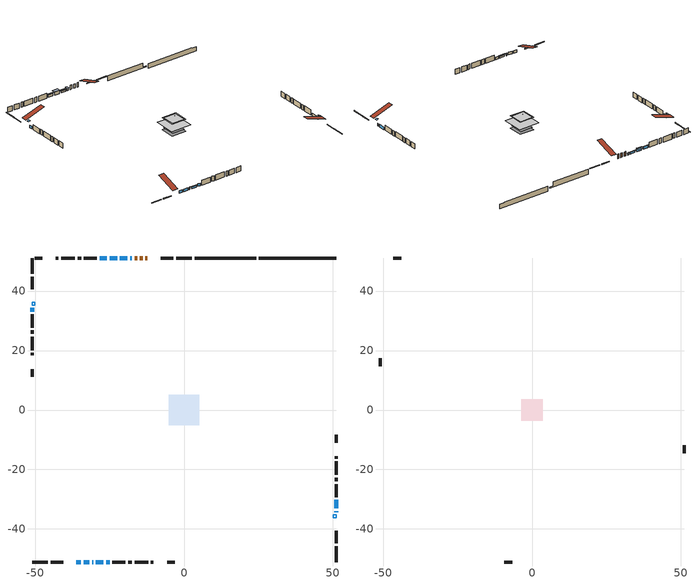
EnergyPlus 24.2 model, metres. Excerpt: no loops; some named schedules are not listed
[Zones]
conditioned space
 floor outside (Floor1 construction): -1.21,-1.21 -1.21,1.21 1.21,1.21 1.21,-1.21 z1.44
 floor adiabatic (AdiabaticFloorConstruction): -5.1,-5.1 -5.1,5.1 5.1,5.1 5.1,-5.1 z1.44
 floor foundation (Slab1 construction): -3.52,-3.52 -3.52,3.52 3.52,3.52 3.52,-3.52 z-2.04
 floor foundation (Slab1 construction 1): -3.15,-3.15 -3.15,3.15 3.15,3.15 3.15,-3.15 z-0.95
 wall outside (RimJoist1 construction): 2.63,51.12 -2.68,51.12 / -51.12,-51.12 -45.81,-51.12 / -51.12,51.12 -51.12,45.81 / 51.12,-51.12 51.12,-45.81 z1.44:1.74
 wall outside (RimJoist2 construction): -3.61,51.12 -7.86,51.12 / -44.88,-51.12 -40.63,-51.12 / -51.12,44.88 -51.12,40.63 / 51.12,-44.88 51.12,-40.63 z1.44:1.74
 wall outside (AdiabaticWallConstruction 1): -12.32,51.12 -12.97,51.12 / -13.9,51.12 -14.82,51.12 / -15.75,51.12 -16.64,51.12 z1.44:3.47
 wall outside (AdiabaticWallConstruction): -17.56,51.12 -18.1,51.12 z1.44:2.33; -36.18,-51.12 -34.65,-51.12 / -33.72,-51.12 -31.82,-51.12 / 51.12,-34.33 51.12,-34.04 / -30.9,-51.12 -30.6,-51.12 / -51.12,34.33 -51.12,33.06 / 51.12,-33.11 51.12,-30.26 / -26.2,-51.12 -25.03,-51.12 z1.44:2.66; -19.03,51.12 -21.57,51.12 / -29.68,-51.12 -27.13,-51.12 z1.44:2.23; -22.5,51.12 -25.02,51.12 z1.44:2.91; -25.94,51.12 -28.33,51.12 z1.44:2.64
 wall outside (Wall1 construction): -29.26,51.12 -33.66,51.12 / -24.1,-51.12 -19.71,-51.12 / -51.12,32.13 -51.12,27.74 / 51.12,-29.33 51.12,-24.94 z1.44:3.88
 wall outside (Wall2 construction): -34.59,51.12 -35.82,51.12 / -18.78,-51.12 -17.55,-51.12 / -51.12,26.81 -51.12,25.58 / 51.12,-24.01 51.12,-22.78 z1.44:3.88
 wall outside (Wall3 construction): -36.74,51.12 -41.28,51.12 / -16.62,-51.12 -12.08,-51.12 / -51.12,24.65 -51.12,20.12 / 51.12,-21.85 51.12,-17.31 z1.44:3.88
 wall outside (Wall4 construction): -42.21,51.12 -43.07,51.12 / -11.16,-51.12 -10.3,-51.12 / -51.12,19.19 -51.12,18.33 / 51.12,-16.39 51.12,-15.53 z1.44:3.88
 wall outside (Wall8 construction): -47.66,51.12 -50.19,51.12 / -5.7,-51.12 -3.17,-51.12 / -51.12,13.73 -51.12,11.2 / 51.12,-10.93 51.12,-8.4 z1.44:3.88
 wall foundation (FoundationWall1 construction): 25.21,51.12,-2.04 25.21,51.12,0.3 48.53,51.12,0.3 48.53,51.12,0.03 51.12,51.12,0.03 51.12,51.12,-2.04
 wall foundation (FoundationWall2 construction): 3.56,51.12,-0.95 3.56,51.12,1.44 22.21,51.12,1.44 22.21,51.12,-0.49 24.29,51.12,-0.49 24.29,51.12,-0.95
 window (WindowConstruction 6): -17.57,51.12 -18.1,51.12 z1.44:2.33
 window (WindowConstruction 4): -36.17,-51.12 -34.65,-51.12 z1.44:2.66
 window (WindowConstruction 5): -33.72,-51.12 -31.82,-51.12 z1.44:2.66
 window (WindowConstruction 8): 51.12,-34.33 51.12,-34.04 z1.44:2.66
 window (WindowConstruction 9): -30.89,-51.12 -30.6,-51.12 z1.44:2.66
 window (WindowConstruction 7): -51.12,34.33 -51.12,33.06 z1.44:2.66
 window (WindowConstruction 10): -19.03,51.12 -21.57,51.12 z1.44:2.23
 window (WindowConstruction 11): -29.67,-51.12 -27.13,-51.12 z1.44:2.23
 window (WindowConstruction): -22.5,51.12 -25.01,51.12 z1.44:2.91
 window (WindowConstruction 1): -25.94,51.12 -28.33,51.12 z1.44:2.63
 window (WindowConstruction 2): 51.12,-33.11 51.12,-30.26 z1.44:2.66
 window (WindowConstruction 3): -26.2,-51.12 -25.03,-51.12 z1.44:2.66
 door (Door): -12.32,51.12 -12.97,51.12 z1.44:3.47
 door (Door 1): -13.9,51.12 -14.82,51.12 z1.44:3.47
 door (Door 2): -15.75,51.12 -16.64,51.12 z1.44:3.47
 ceiling adiabatic (AdiabaticFloorConstruction): 5.1,-5.1 5.1,5.1 -5.1,5.1 -5.1,-5.1 z1.44
 roof outside (AdiabaticRoofConstruction): -51.12,35.26,3.88 -50.25,35.26,4.17 -50.25,36.18,4.17 -51.12,36.18,3.88; 51.12,-35.26,3.88 50.25,-35.26,4.17 50.25,-36.18,4.17 51.12,-36.18,3.88
 skylight (SkylightConstruction): -51.12,35.26,3.88 -50.25,35.26,4.17 -50.25,36.17,4.17 -51.12,36.17,3.88
 skylight (SkylightConstruction 1): 51.12,-35.26,3.88 50.25,-35.26,4.17 50.25,-36.17,4.17 51.12,-36.17,3.88
attic - vented
 floor to conditioned space (Floor2 construction Reversed): -3.12,-3.12 -3.12,3.12 3.12,3.12 3.12,-3.12 z3.88
 floor to conditioned space (Floor3 construction Reversed): -3.63,-3.63 -3.63,3.63 3.63,3.63 3.63,-3.63 z3.88
 floor to conditioned space (Floor4 construction Reversed): -1.65,-1.65 -1.65,1.65 1.65,1.65 1.65,-1.65 z3.88
 wall outside (Wall5 construction): -43.99,51.12 -46.74,51.12 / -9.37,-51.12 -6.63,-51.12 / -51.12,17.4 -51.12,14.66 / 51.12,-14.6 51.12,-11.86 z1.44:3.88
 roof outside (Roof1 construction): -11.39,51.12,3.88 -11.39,41.26,7.17 -8.79,41.26,7.17 -8.79,51.12,3.88; -37.1,-51.12,3.88 -37.1,-41.26,7.17 -39.7,-41.26,7.17 -39.7,-51.12,3.88; -51.12,37.1,3.88 -41.26,37.1,7.17 -41.26,39.7,7.17 -51.12,39.7,3.88; 51.12,-37.1,3.88 41.26,-37.1,7.17 41.26,-39.7,7.17 51.12,-39.7,3.88
shading: -18.25,51.12 -17.42,51.12 -17.42,52.64 -18.25,52.64 z2.48; -21.87,51.12 -18.73,51.12 -18.73,51.58 -21.87,51.58 z2.53; -26.83,-51.12 -29.97,-51.12 -29.97,-51.58 -26.83,-51.58 z2.53; -25.16,51.12 -22.35,51.12 -22.35,52.64 -25.16,52.64 z3.06; -28.63,51.12 -25.64,51.12 -25.64,51.42 -28.63,51.42 z2.93
[Building]
Building 1: Terrain=Suburbs
[Site:Location]
Moncton Intl AP_NB: Latitude {deg}=46.11; Longitude {deg}=-64.68; Time Zone {hr}=-4; Elevation {m}=71; Keep Site Location Information=Yes
[Site:GroundTemperature:Shallow]
1.33672, -0.726403, -0.891626, 0.0874321, 4.0178, 7.92987, 11.3214, 13.4699, 13.6524, 11.905, 8.59993, 4.80787
[Site:WaterMainsTemperature]
Calculation Method=Schedule; Temperature Schedule=mains temperature schedule
[Material] Roughness=Rough; Thermal Absorptance=0.9
Name | Thickness {m} | Conductivity {W/m-K} | Density {kg/m3} | Specific Heat {J/kg-K} | Solar Absorptance | Visible Absorptance
asphalt or fiberglass shingles | 0.00635 | 0.162714 | 1121.4 | 1465.45 | 0.4 | 0.4
asphalt or fiberglass shingles 1 | 0.00635 | 0.162714 | 1121.4 | 1465.45 | 0.7 | 0.7
ceiling loosefill ins | 0.254 | 0.0480833 | 16.02 | 1046.75 | 0.7 | 0.7
ceiling loosefill ins 1 | 0.169333 | 0.0480833 | 16.02 | 1046.75 | 0.7 | 0.7
ceiling stud and cavity | 0.1397 | 0.211565 | 65.682 | 1177.47 | 0.7 | 0.7
ceiling stud and cavity 1 | 0.1397 | 0.248704 | 65.682 | 1177.47 | 0.7 | 0.7
ceiling stud and cavity 2 | 0.1397 | 0.0831627 | 65.682 | 1177.47 | 0.7 | 0.7
concrete 4.0 in. | 0.1016 | 1.803125 | 2242.8 | 837.4 | 0.7 | 0.7
concrete 8.0 in. | 0.2032 | 1.803125 | 2242.8 | 837.4 | 0.7 | 0.7
door material | 0.04445 | 0.053851 | 512.64 | 1214.23 | 0.7 | 0.7
door material 1 | 0.04445 | 0.0451087 | 512.64 | 1214.23 | 0.7 | 0.7
exterior vertical ins | 0.0545549 | 0.029427 | 32.04 | 1214.23 | 0.7 | 0.7
floor covering | 0.0127 | 0.0433444 | 54.468 | 1339.84 | 0.6 | 0.6
floor rigid ins; rim joist rigid ins; wall rigid ins | 0.051816 | 0.029427 | 32.04 | 1214.23 | 0.7 | 0.7
floor rigid ins 1; roof rigid ins; wall rigid ins 1 | 0.512978 | 0.029427 | 32.04 | 1214.23 | 0.7 | 0.7
floor stud and cavity | 0.1397 | 0.10261 | 92.3553 | 1139.71 | 0.7 | 0.7
floor stud and cavity 1 | 0.1397 | 1.75129 | 37.0049 | 1207.88 | 0.7 | 0.7
furniture material conditioned space 1 | 0.1524 | 0.115458 | 640.8 | 1214.23 | 0.6 | 0.6
gypsum board | 0.0127 | 0.160291 | 801 | 837.4 | 0.6 | 0.6
gypsum board 1 | 0.0127 | 0.160291 | 801 | 837.4 | 0.7 | 0.7
osb sheathing 0.5 in. | 0.0127 | 0.115458 | 512.64 | 1214.23 | 0.7 | 0.7
osb sheathing 0.75 in. | 0.01905 | 0.115458 | 512.64 | 1214.23 | 0.7 | 0.7
osb sheathing 2.0 in. | 0.0508 | 0.115458 | 512.64 | 1214.23 | 0.7 | 0.7
rim joist stud and cavity | 0.0508 | 0.0592914 | 125.044 | 1163.47 | 0.6 | 0.6
rim joist stud and cavity 1 | 0.0508 | 0.0594135 | 125.044 | 1163.47 | 0.6 | 0.6
roof stud and cavity | 0.18415 | 1.78685 | 37.0049 | 1207.88 | 0.6 | 0.6
wall stud and cavity | 0.1397 | 0.204483 | 139.0536 | 1170.24 | 0.7 | 0.7
wall stud and cavity 1 | 0.1397 | 0.381449 | 139.0536 | 1170.24 | 0.7 | 0.7
wall stud and cavity 2 | 0.1397 | 0.202915 | 139.0536 | 1170.24 | 0.7 | 0.7
wall stud and cavity 3 | 0.1397 | 0.0728542 | 139.0536 | 1170.24 | 0.7 | 0.7
wall stud and cavity 4 | 0.0889 | 6.1454 | 50.32683 | 1063.81 | 0.6 | 0.6
wall stud and cavity 5 | 0.1397 | 0.246413 | 139.0536 | 1170.24 | 0.7 | 0.7
wall stud and cavity 6 | 0.0889 | 0.380278 | 52.3479 | 1209.89 | 0.7 | 0.7
wall stud and cavity 7 | 0.0889 | 0.391764 | 83.0341 | 1211.67 | 0.7 | 0.7
wood siding | 0.0254 | 0.102417 | 544.68 | 1172.36 | 0.4 | 0.4
wood siding 1 | 0.00254 | 0.102417 | 544.68 | 1172.36 | 0.4 | 0.4
wood siding 2; wood siding 3; wood siding 4 | 0.0254 | 0.102417 | 544.68 | 1172.36 | 0.7 | 0.7
[WindowMaterial:SimpleGlazingSystem]
Name | U-Factor {W/m2-K} | Solar Heat Gain Coefficient
SkylightMaterial | 2.94349 | 0.6281
WindowMaterial | 1.94585 | 0.65
WindowMaterial 1 | 2.07474 | 0.56
WindowMaterial 2 | 2.00263 | 0.61
WindowMaterial 3 | 2.11846 | 0.53
WindowMaterial 4 | 3.10643 | 0.59
WindowMaterial 5 | 1.98389 | 0.62
WindowMaterial 6 | 3.128578 | 0.4
WindowMaterial 7 | 2.117894 | 0.53
[Construction]
AdiabaticFloorConstruction: floor stud and cavity 1, floor rigid ins 1, osb sheathing 0.75 in., floor covering
AdiabaticRoofConstruction: asphalt or fiberglass shingles 1, roof rigid ins, osb sheathing 0.75 in., roof stud and cavity
AdiabaticWallConstruction: wood siding 3, wall rigid ins 1, wall stud and cavity 6, gypsum board
AdiabaticWallConstruction 1: wood siding 4, wall rigid ins 1, wall stud and cavity 6, gypsum board
Door; Door 2: door material
Door 1: door material 1
Floor1 construction: floor stud and cavity, floor rigid ins, osb sheathing 0.75 in., floor covering
Floor2 construction Reversed: gypsum board, ceiling stud and cavity, ceiling loosefill ins
Floor3 construction Reversed: gypsum board, ceiling stud and cavity 1, ceiling loosefill ins
Floor4 construction Reversed: gypsum board, ceiling stud and cavity 2, ceiling loosefill ins 1
FoundationWall1 construction: concrete 8.0 in., gypsum board 1
FoundationWall2 construction: concrete 8.0 in.
furniture construction conditioned space 1: furniture material conditioned space 1
PartitionWallConstruction: gypsum board, wall stud and cavity 7, gypsum board
RimJoist1 construction: wood siding 2, rim joist rigid ins, osb sheathing 2.0 in., rim joist stud and cavity
RimJoist2 construction: wood siding 2, rim joist rigid ins, osb sheathing 2.0 in., rim joist stud and cavity 1
Roof1 construction: asphalt or fiberglass shingles
SkylightConstruction; SkylightConstruction 1: SkylightMaterial
Slab1 construction; Slab1 construction 1: concrete 4.0 in.
Wall1 construction: wood siding, wall rigid ins, osb sheathing 0.5 in., wall stud and cavity, gypsum board
Wall2 construction: wood siding, wall rigid ins, osb sheathing 0.5 in., wall stud and cavity 1, gypsum board
Wall3 construction: wood siding, wall rigid ins, osb sheathing 0.5 in., wall stud and cavity 2, gypsum board
Wall4 construction: wood siding, osb sheathing 0.5 in., wall stud and cavity 3, gypsum board
Wall5 construction: wood siding 1, wall stud and cavity 4
Wall8 construction: wood siding, wall rigid ins, osb sheathing 0.5 in., wall stud and cavity 5, gypsum board
WindowConstruction: WindowMaterial
WindowConstruction 1; WindowConstruction 3: WindowMaterial 1
WindowConstruction 10; WindowConstruction 11: WindowMaterial 7
WindowConstruction 2; WindowConstruction 5: WindowMaterial 2
WindowConstruction 4: WindowMaterial 3
WindowConstruction 6: WindowMaterial 4
WindowConstruction 7: WindowMaterial 5
WindowConstruction 8; WindowConstruction 9: WindowMaterial 6
[Zone] Multiplier=1; Part of Total Floor Area=Yes
Name | Volume {m3}
attic - vented | 56.1565
conditioned space | 497
[Space]
Name | Zone | Volume {m3}
attic - vented 1 | attic - vented | 56.1565
conditioned space 1 | conditioned space | 497
[ZoneInfiltration:EffectiveLeakageArea]
infil attic - vented 1: Zone or Space=attic - vented 1; Schedule=Always On Discrete; Effective Air Leakage Area {cm2}=3622.86; Stack Coefficient=0.000398204; Wind Coefficient=1.34826e-05
[ZoneMixing]
whole house fan mix: Zone or Space=attic - vented; Schedule=Always On Continuous; Design Flow Rate Calculation Method=Flow/Zone; Design Flow Rate {m3/s}=0; Source Zone or Space=conditioned space
[SurfaceProperty:ExposedFoundationPerimeter] Exposed Perimeter Calculation Method=TotalExposedPerimeter
Name | Total Exposed Perimeter {m}
Slab1 | 25.908
Slab1 1 | 20.726
[InternalMass] Zone or ZoneList=conditioned space; Space or SpaceList=conditioned space 1
Name | Construction | Surface Area {m2}
furniture mass conditioned space 1 | furniture construction conditioned space 1 | 79.6002
partition wall mass | PartitionWallConstruction | 199
[Lights]
interior lighting: Zone or ZoneList or Space or SpaceList=conditioned space 1; Schedule=interior lighting schedule; Design Level Calculation Method=LightingLevel; Lighting Level {W}=343.2; Return Air Fraction=0; Fraction Radiant=0.6; Fraction Visible=0.2; Fraction Replaceable=1
[People]
occupants: Zone or ZoneList or Space or SpaceList=conditioned space 1; Number of People Schedule=occupants schedule; Number of People Calculation Method=People; Number of People=3; Fraction Radiant=0.314171; Sensible Heat Fraction=0.56303; Activity Level Schedule=occupants activity schedule; Carbon Dioxide Generation Rate {m3/s-W}=0; Enable ASHRAE 55 Comfort Warnings=No; Mean Radiant Temperature Calculation Type=EnclosureAveraged
[ElectricEquipment] Zone or ZoneList or Space or SpaceList=conditioned space 1; Design Level Calculation Method=EquipmentLevel
Name | Schedule | Design Level {W} | Fraction Latent | Fraction Radiant | Fraction Lost
clothes dryer | clothes dryer schedule | 140.772 | 0.015 | 0.081 | 0.85
clothes washer | clothes washer schedule | 32.1985 | 0.03 | 0.162 | 0.7
cooking range | cooking range schedule | 215.147 | 0.08 | 0.432 | 0.2
dishwasher | dishwasher schedule | 66.8632 | 0.3 | 0.18 | 0.4
fridge | fridge schedule | 72.9452 | 0 | 0.6 | 0
mech vent bath fan 0 | mech vent bath fan 0 schedule | 50.2 | 0 | 0 | 1
mech vent bath fan 1 | mech vent bath fan 1 schedule | 50.2 | 0 | 0 | 1
mech vent house fan | mech vent house fan schedule | 19.9167 | 0 | 0 | 0.5
mech vent house fan cfis | mech vent house fan cfis schedule | 0 | 0 | 0 | 0
mech vent range fan 0 | mech vent range fan 0 schedule | 57 | 0 | 0 | 1
misc plug loads | misc plug loads schedule | 494.7 | 0.045 | 0.513 | 0.1
whole house fan | Always On Discrete | 0 | 0 | 0 | 1
[OtherEquipment] Zone or ZoneList or Space or SpaceList=conditioned space 1; Design Level Calculation Method=EquipmentLevel
Name | Fuel Type | Schedule | Design Level {W} | Fraction Latent | Fraction Radiant | Fraction Lost
clothes dryer 1 | Electricity | clothes dryer schedule | 0 | 0.015 | 0.081 | 0.85
cooking range 1 | Electricity | cooking range schedule | 0 | 0.08 | 0.432 | 0.2
general water use latent | None | general water use schedule | 62.594 | 1 | 0 | 0
general water use sensible | None | general water use schedule | -61.6891 | 0 | 0.6 | 0
mech vent house fan latent load | None | Always On Discrete | 0 | 1 | 0 | 0
mech vent house fan sensible load | None | Always On Discrete | 0 | 0 | 0 | 0
water heater energy adjustment1 | Electricity | Always On Discrete | 0.01 | 0 | 0 | 1
[ZoneInfiltration:DesignFlowRate] Zone or ZoneList or Space or SpaceList=conditioned space 1; Schedule=Always On Discrete; Design Flow Rate Calculation Method=Flow/Zone; Design Flow Rate {m3/s}=0
infil flow; natural vent flow; whole house fan flow
[ZoneControl:Thermostat]
conditioned space Thermostat: Zone or ZoneList=conditioned space; Control Type Schedule=conditioned space Thermostat Schedule; Control 1=conditioned space temperature setpoint; Temperature Difference Between Cutout And Setpoint {deltaC}=0
[ThermostatSetpoint:DualSetpoint]
conditioned space temperature setpoint: Heating Setpoint Temperature Schedule=heating setpoint; Cooling Setpoint Temperature Schedule=cooling setpoint
[Zone equipment]
conditioned space: electric baseboard
[Foundation:Kiva] Initial Indoor Air Temperature {C}=18; Wall Depth Below Slab {m}=0.2032
Name | Wall Height Above Grade {m} | Custom Block Material Name 1 | Custom Block Depth 1 {m} | Custom Block X Position 1 {m} | Custom Block Z Position 1 {m}
Foundation Kiva 1 | 0.300015 | exterior vertical ins | 2.34001 | 0.2159 | 0
Foundation Kiva 2 | 1.44
[Foundation:Kiva:Settings]
Soil Conductivity {W/m-K}=0.849921; Soil Density {kg/m3}=1842.3; Soil Specific Heat {J/kg-K}=418.7; Ground Solar Absorptivity=0.9; Ground Thermal Absorptivity=0.9; Ground Surface Roughness {m}=0.03; Far-Field Width {m}=40; Deep-Ground Boundary Condition=ZeroFlux; Deep-Ground Depth {m}=40; Minimum Cell Dimension {m}=0.2; Maximum Cell Growth Coefficient=3; Simulation Timestep=Timestep
[Exterior:Lights]
exterior lighting: Schedule=exterior lighting schedule; Design Level {W}=75.6
[EnergyManagementSystem:Sensor] Output:Variable or Output:Meter Index Key=conditioned space
Name | Output:Variable or Output:Meter
conditioned_space_clg_unmet_s | Zone Cooling Setpoint Not Met Time
conditioned_space_htg_unmet_s | Zone Heating Setpoint Not Met Time
fridge_tin_s; tin_s; tin_s_1 | Zone Mean Air Temperature
tout_s | Zone Outdoor Air Drybulb Temperature
win_s | Zone Air Humidity Ratio
[Schedule:Constant]
Name | Hourly Value
Always On Continuous; mech vent house fan schedule; mech vent house fan cfis schedule; Always On Discrete | 1
occupants activity schedule | 117.228
fridge schedule | 0
[Schedule:Week:Daily]
interior lighting schedule Week Rule - Jan1-Jan27: interior lighting schedule day, interior lighting schedule day, interior lighting schedule day, interior lighting schedule day, interior lighting schedule day, interior lighting schedule day, interior lighting schedule day, interior lighting schedule default day, interior lighting schedule default day, interior lighting schedule default day, interior lighting schedule default day, interior lighting schedule default day
interior lighting schedule Week Rule - Jan28-Feb3: interior lighting schedule day, interior lighting schedule day, interior lighting schedule day, interior lighting schedule day, interior lighting schedule day 1, interior lighting schedule day 1, interior lighting schedule day 1, interior lighting schedule default day, interior lighting schedule default day, interior lighting schedule default day, interior lighting schedule default day, interior lighting schedule default day
interior lighting schedule Week Rule - Feb4-Feb24: interior lighting schedule day 1, interior lighting schedule day 1, interior lighting schedule day 1, interior lighting schedule day 1, interior lighting schedule day 1, interior lighting schedule day 1, interior lighting schedule day 1, interior lighting schedule default day, interior lighting schedule default day, interior lighting schedule default day, interior lighting schedule default day, interior lighting schedule default day
interior lighting schedule Week Rule - Feb25-Mar3: interior lighting schedule day 1, interior lighting schedule day 1, interior lighting schedule day 1, interior lighting schedule day 1, interior lighting schedule day 2, interior lighting schedule day 2, interior lighting schedule day 2, interior lighting schedule default day, interior lighting schedule default day, interior lighting schedule default day, interior lighting schedule default day, interior lighting schedule default day
interior lighting schedule Week Rule - Mar4-Mar31: interior lighting schedule day 2, interior lighting schedule day 2, interior lighting schedule day 2, interior lighting schedule day 2, interior lighting schedule day 2, interior lighting schedule day 2, interior lighting schedule day 2, interior lighting schedule default day, interior lighting schedule default day, interior lighting schedule default day, interior lighting schedule default day, interior lighting schedule default day
interior lighting schedule Week Rule - Apr1-Apr28: interior lighting schedule day 3, interior lighting schedule day 3, interior lighting schedule day 3, interior lighting schedule day 3, interior lighting schedule day 3, interior lighting schedule day 3, interior lighting schedule day 3, interior lighting schedule default day, interior lighting schedule default day, interior lighting schedule default day, interior lighting schedule default day, interior lighting schedule default day
interior lighting schedule Week Rule - Apr29-May5: interior lighting schedule day 3, interior lighting schedule day 3, interior lighting schedule day 4, interior lighting schedule day 4, interior lighting schedule day 4, interior lighting schedule day 4, interior lighting schedule day 4, interior lighting schedule default day, interior lighting schedule default day, interior lighting schedule default day, interior lighting schedule default day, interior lighting schedule default day
interior lighting schedule Week Rule - May6-May26: interior lighting schedule day 4, interior lighting schedule day 4, interior lighting schedule day 4, interior lighting schedule day 4, interior lighting schedule day 4, interior lighting schedule day 4, interior lighting schedule day 4, interior lighting schedule default day, interior lighting schedule default day, interior lighting schedule default day, interior lighting schedule default day, interior lighting schedule default day
interior lighting schedule Week Rule - May27-Jun2: interior lighting schedule day 4, interior lighting schedule day 4, interior lighting schedule day 4, interior lighting schedule day 4, interior lighting schedule day 4, interior lighting schedule day 5, interior lighting schedule day 5, interior lighting schedule default day, interior lighting schedule default day, interior lighting schedule default day, interior lighting schedule default day, interior lighting schedule default day
interior lighting schedule Week Rule - Jun3-Jun30: interior lighting schedule day 5, interior lighting schedule day 5, interior lighting schedule day 5, interior lighting schedule day 5, interior lighting schedule day 5, interior lighting schedule day 5, interior lighting schedule day 5, interior lighting schedule default day, interior lighting schedule default day, interior lighting schedule default day, interior lighting schedule default day, interior lighting schedule default day
interior lighting schedule Week Rule - Jul1-Jul28: interior lighting schedule day 6, interior lighting schedule day 6, interior lighting schedule day 6, interior lighting schedule day 6, interior lighting schedule day 6, interior lighting schedule day 6, interior lighting schedule day 6, interior lighting schedule default day, interior lighting schedule default day, interior lighting schedule default day, interior lighting schedule default day, interior lighting schedule default day
interior lighting schedule Week Rule - Jul29-Aug4: interior lighting schedule day 6, interior lighting schedule day 6, interior lighting schedule day 6, interior lighting schedule day 7, interior lighting schedule day 7, interior lighting schedule day 7, interior lighting schedule day 7, interior lighting schedule default day, interior lighting schedule default day, interior lighting schedule default day, interior lighting schedule default day, interior lighting schedule default day
interior lighting schedule Week Rule - Aug5-Aug25: interior lighting schedule day 7, interior lighting schedule day 7, interior lighting schedule day 7, interior lighting schedule day 7, interior lighting schedule day 7, interior lighting schedule day 7, interior lighting schedule day 7, interior lighting schedule default day, interior lighting schedule default day, interior lighting schedule default day, interior lighting schedule default day, interior lighting schedule default day
interior lighting schedule Week Rule - Aug26-Sep1: interior lighting schedule day 7, interior lighting schedule day 7, interior lighting schedule day 7, interior lighting schedule day 7, interior lighting schedule day 7, interior lighting schedule day 7, interior lighting schedule day 8, interior lighting schedule default day, interior lighting schedule default day, interior lighting schedule default day, interior lighting schedule default day, interior lighting schedule default day
interior lighting schedule Week Rule - Sep2-Sep29: interior lighting schedule day 8, interior lighting schedule day 8, interior lighting schedule day 8, interior lighting schedule day 8, interior lighting schedule day 8, interior lighting schedule day 8, interior lighting schedule day 8, interior lighting schedule default day, interior lighting schedule default day, interior lighting schedule default day, interior lighting schedule default day, interior lighting schedule default day
interior lighting schedule Week Rule - Sep30-Oct6: interior lighting schedule day 8, interior lighting schedule day 9, interior lighting schedule day 9, interior lighting schedule day 9, interior lighting schedule day 9, interior lighting schedule day 9, interior lighting schedule day 9, interior lighting schedule default day, interior lighting schedule default day, interior lighting schedule default day, interior lighting schedule default day, interior lighting schedule default day
interior lighting schedule Week Rule - Oct7-Oct27: interior lighting schedule day 9, interior lighting schedule day 9, interior lighting schedule day 9, interior lighting schedule day 9, interior lighting schedule day 9, interior lighting schedule day 9, interior lighting schedule day 9, interior lighting schedule default day, interior lighting schedule default day, interior lighting schedule default day, interior lighting schedule default day, interior lighting schedule default day
interior lighting schedule Week Rule - Oct28-Nov3: interior lighting schedule day 9, interior lighting schedule day 9, interior lighting schedule day 9, interior lighting schedule day 9, interior lighting schedule day 10, interior lighting schedule day 10, interior lighting schedule day 10, interior lighting schedule default day, interior lighting schedule default day, interior lighting schedule default day, interior lighting schedule default day, interior lighting schedule default day
interior lighting schedule Week Rule - Nov4-Nov24: interior lighting schedule day 10, interior lighting schedule day 10, interior lighting schedule day 10, interior lighting schedule day 10, interior lighting schedule day 10, interior lighting schedule day 10, interior lighting schedule day 10, interior lighting schedule default day, interior lighting schedule default day, interior lighting schedule default day, interior lighting schedule default day, interior lighting schedule default day
interior lighting schedule Week Rule - Nov25-Dec1: interior lighting schedule day 10, interior lighting schedule day 10, interior lighting schedule day 10, interior lighting schedule day 10, interior lighting schedule day 10, interior lighting schedule day 10, interior lighting schedule day 11, interior lighting schedule default day, interior lighting schedule default day, interior lighting schedule default day, interior lighting schedule default day, interior lighting schedule default day
interior lighting schedule Week Rule - Dec2-Dec31: interior lighting schedule day 11, interior lighting schedule day 11, interior lighting schedule day 11, interior lighting schedule day 11, interior lighting schedule day 11, interior lighting schedule day 11, interior lighting schedule day 11, interior lighting schedule default day, interior lighting schedule default day, interior lighting schedule default day, interior lighting schedule default day, interior lighting schedule default day
occupants schedule Week Rule - Jan1-Dec31: occupants schedule day, occupants schedule day, occupants schedule day, occupants schedule day, occupants schedule day, occupants schedule day, occupants schedule day, occupants schedule default day, occupants schedule default day, occupants schedule default day, occupants schedule default day, occupants schedule default day
clothes dryer schedule Week Rule - Jan1-Dec31: clothes dryer schedule day, clothes dryer schedule day, clothes dryer schedule day, clothes dryer schedule day, clothes dryer schedule day, clothes dryer schedule day, clothes dryer schedule day, clothes dryer schedule default day, clothes dryer schedule default day, clothes dryer schedule default day, clothes dryer schedule default day, clothes dryer schedule default day
clothes washer schedule Week Rule - Jan1-Dec31: clothes washer schedule day, clothes washer schedule day, clothes washer schedule day, clothes washer schedule day, clothes washer schedule day, clothes washer schedule day, clothes washer schedule day, clothes washer schedule default day, clothes washer schedule default day, clothes washer schedule default day, clothes washer schedule default day, clothes washer schedule default day
cooking range schedule Week Rule - Jan1-Dec31: cooking range schedule day, cooking range schedule day, cooking range schedule day, cooking range schedule day, cooking range schedule day, cooking range schedule day, cooking range schedule day, cooking range schedule default day, cooking range schedule default day, cooking range schedule default day, cooking range schedule default day, cooking range schedule default day
dishwasher schedule Week Rule - Jan1-Dec31: dishwasher schedule day, dishwasher schedule day, dishwasher schedule day, dishwasher schedule day, dishwasher schedule day, dishwasher schedule day, dishwasher schedule day, dishwasher schedule default day, dishwasher schedule default day, dishwasher schedule default day, dishwasher schedule default day, dishwasher schedule default day
mech vent bath fan 0 schedule Week Rule - Jan1-Dec31: mech vent bath fan 0 schedule day, mech vent bath fan 0 schedule day, mech vent bath fan 0 schedule day, mech vent bath fan 0 schedule day, mech vent bath fan 0 schedule day, mech vent bath fan 0 schedule day, mech vent bath fan 0 schedule day, mech vent bath fan 0 schedule default day, mech vent bath fan 0 schedule default day, mech vent bath fan 0 schedule default day, mech vent bath fan 0 schedule default day, mech vent bath fan 0 schedule default day
mech vent bath fan 1 schedule Week Rule - Jan1-Dec31: mech vent bath fan 1 schedule day, mech vent bath fan 1 schedule day, mech vent bath fan 1 schedule day, mech vent bath fan 1 schedule day, mech vent bath fan 1 schedule day, mech vent bath fan 1 schedule day, mech vent bath fan 1 schedule day, mech vent bath fan 1 schedule default day, mech vent bath fan 1 schedule default day, mech vent bath fan 1 schedule default day, mech vent bath fan 1 schedule default day, mech vent bath fan 1 schedule default day
mech vent range fan 0 schedule Week Rule - Jan1-Dec31: mech vent range fan 0 schedule day, mech vent range fan 0 schedule day, mech vent range fan 0 schedule day, mech vent range fan 0 schedule day, mech vent range fan 0 schedule day, mech vent range fan 0 schedule day, mech vent range fan 0 schedule day, mech vent range fan 0 schedule default day, mech vent range fan 0 schedule default day, mech vent range fan 0 schedule default day, mech vent range fan 0 schedule default day, mech vent range fan 0 schedule default day
misc plug loads schedule Week Rule - Jan1-Dec31: misc plug loads schedule day, misc plug loads schedule day, misc plug loads schedule day, misc plug loads schedule day, misc plug loads schedule day, misc plug loads schedule day, misc plug loads schedule day, misc plug loads schedule default day, misc plug loads schedule default day, misc plug loads schedule default day, misc plug loads schedule default day, misc plug loads schedule default day
general water use schedule Week Rule - Jan1-Dec31: general water use schedule day, general water use schedule day, general water use schedule day, general water use schedule day, general water use schedule day, general water use schedule day, general water use schedule day, general water use schedule default day, general water use schedule default day, general water use schedule default day, general water use schedule default day, general water use schedule default day
exterior lighting schedule Week Rule - Jan1-Jan27: exterior lighting schedule day, exterior lighting schedule day, exterior lighting schedule day, exterior lighting schedule day, exterior lighting schedule day, exterior lighting schedule day, exterior lighting schedule day, exterior lighting schedule default day, exterior lighting schedule default day, exterior lighting schedule default day, exterior lighting schedule default day, exterior lighting schedule default day
exterior lighting schedule Week Rule - Jan28-Feb3: exterior lighting schedule day, exterior lighting schedule day, exterior lighting schedule day, exterior lighting schedule day, exterior lighting schedule day 1, exterior lighting schedule day 1, exterior lighting schedule day 1, exterior lighting schedule default day, exterior lighting schedule default day, exterior lighting schedule default day, exterior lighting schedule default day, exterior lighting schedule default day
exterior lighting schedule Week Rule - Feb4-Feb24: exterior lighting schedule day 1, exterior lighting schedule day 1, exterior lighting schedule day 1, exterior lighting schedule day 1, exterior lighting schedule day 1, exterior lighting schedule day 1, exterior lighting schedule day 1, exterior lighting schedule default day, exterior lighting schedule default day, exterior lighting schedule default day, exterior lighting schedule default day, exterior lighting schedule default day
exterior lighting schedule Week Rule - Feb25-Mar3: exterior lighting schedule day 1, exterior lighting schedule day 1, exterior lighting schedule day 1, exterior lighting schedule day 1, exterior lighting schedule day 2, exterior lighting schedule day 2, exterior lighting schedule day 2, exterior lighting schedule default day, exterior lighting schedule default day, exterior lighting schedule default day, exterior lighting schedule default day, exterior lighting schedule default day
[Schedule:Year]
interior lighting schedule: interior lighting schedule Week Rule - Jan1-Jan27, 1, 1, 1, 27, interior lighting schedule Week Rule - Jan28-Feb3, 1, 28, 2, 3, interior lighting schedule Week Rule - Feb4-Feb24, 2, 4, 2, 24, interior lighting schedule Week Rule - Feb25-Mar3, 2, 25, 3, 3, interior lighting schedule Week Rule - Mar4-Mar31, 3, 4, 3, 31, interior lighting schedule Week Rule - Apr1-Apr28, 4, 1, 4, 28, interior lighting schedule Week Rule - Apr29-May5, 4, 29, 5, 5, interior lighting schedule Week Rule - May6-May26, 5, 6, 5, 26, interior lighting schedule Week Rule - May27-Jun2, 5, 27, 6, 2, interior lighting schedule Week Rule - Jun3-Jun30, 6, 3, 6, 30, interior lighting schedule Week Rule - Jul1-Jul28, 7, 1, 7, 28, interior lighting schedule Week Rule - Jul29-Aug4, 7, 29, 8, 4, interior lighting schedule Week Rule - Aug5-Aug25, 8, 5, 8, 25, interior lighting schedule Week Rule - Aug26-Sep1, 8, 26, 9, 1, interior lighting schedule Week Rule - Sep2-Sep29, 9, 2, 9, 29, interior lighting schedule Week Rule - Sep30-Oct6, 9, 30, 10, 6, interior lighting schedule Week Rule - Oct7-Oct27, 10, 7, 10, 27, interior lighting schedule Week Rule - Oct28-Nov3, 10, 28, 11, 3, interior lighting schedule Week Rule - Nov4-Nov24, 11, 4, 11, 24, interior lighting schedule Week Rule - Nov25-Dec1, 11, 25, 12, 1, interior lighting schedule Week Rule - Dec2-Dec31, 12, 2, 12, 31
occupants schedule: occupants schedule Week Rule - Jan1-Dec31, 1, 1, 12, 31
clothes dryer schedule: clothes dryer schedule Week Rule - Jan1-Dec31, 1, 1, 12, 31
clothes washer schedule: clothes washer schedule Week Rule - Jan1-Dec31, 1, 1, 12, 31
cooking range schedule: cooking range schedule Week Rule - Jan1-Dec31, 1, 1, 12, 31
dishwasher schedule: dishwasher schedule Week Rule - Jan1-Dec31, 1, 1, 12, 31
mech vent bath fan 0 schedule: mech vent bath fan 0 schedule Week Rule - Jan1-Dec31, 1, 1, 12, 31
mech vent bath fan 1 schedule: mech vent bath fan 1 schedule Week Rule - Jan1-Dec31, 1, 1, 12, 31
mech vent range fan 0 schedule: mech vent range fan 0 schedule Week Rule - Jan1-Dec31, 1, 1, 12, 31
misc plug loads schedule: misc plug loads schedule Week Rule - Jan1-Dec31, 1, 1, 12, 31
general water use schedule: general water use schedule Week Rule - Jan1-Dec31, 1, 1, 12, 31
exterior lighting schedule: exterior lighting schedule Week Rule - Jan1-Jan27, 1, 1, 1, 27, exterior lighting schedule Week Rule - Jan28-Feb3, 1, 28, 2, 3, exterior lighting schedule Week Rule - Feb4-Feb24, 2, 4, 2, 24, exterior lighting schedule Week Rule - Feb25-Mar3, 2, 25, 3, 3, exterior lighting schedule Week Rule - Mar4-Mar31, 3, 4, 3, 31, exterior lighting schedule Week Rule - Apr1-Apr28, 4, 1, 4, 28, exterior lighting schedule Week Rule - Apr29-May5, 4, 29, 5, 5, exterior lighting schedule Week Rule - May6-May26, 5, 6, 5, 26, exterior lighting schedule Week Rule - May27-Jun2, 5, 27, 6, 2, exterior lighting schedule Week Rule - Jun3-Jun30, 6, 3, 6, 30, exterior lighting schedule Week Rule - Jul1-Jul28, 7, 1, 7, 28, exterior lighting schedule Week Rule - Jul29-Aug4, 7, 29, 8, 4, exterior lighting schedule Week Rule - Aug5-Aug25, 8, 5, 8, 25, exterior lighting schedule Week Rule - Aug26-Sep1, 8, 26, 9, 1, exterior lighting schedule Week Rule - Sep2-Sep29, 9, 2, 9, 29, exterior lighting schedule Week Rule - Sep30-Oct6, 9, 30, 10, 6, exterior lighting schedule Week Rule - Oct7-Oct27, 10, 7, 10, 27, exterior lighting schedule Week Rule - Oct28-Nov3, 10, 28, 11, 3, exterior lighting schedule Week Rule - Nov4-Nov24, 11, 4, 11, 24, exterior lighting schedule Week Rule - Nov25-Dec1, 11, 25, 12, 1, exterior lighting schedule Week Rule - Dec2-Dec31, 12, 2, 12, 31
[Schedule:Compact]
conditioned space Thermostat Schedule: Through: 12/31, For: AllDays, Until: 24:00, 4
mains temperature schedule: Through: 01/01, For: AllDays, Until: 24:00, 6.09, Through: 01/02, For: AllDays, Until: 24:00, 6.02167, Through: 01/03, For: AllDays, Until: 24:00, 5.95444, Through: 01/04, For: AllDays, Until: 24:00, 5.88833, Through: 01/05, For: AllDays, Until: 24:00, 5.82333, Through: 01/06, For: AllDays, Until: 24:00, 5.75944, Through: 01/07, For: AllDays, Until: 24:00, 5.69667, Through: 01/08, For: AllDays, Until: 24:00, 5.635, Through: 01/09, For: AllDays, Until: 24:00, 5.57444, Through: 01/10, For: AllDays, Until: 24:00, 5.515, Through: 01/11, For: AllDays, Until: 24:00, 5.45722, Through: 01/12, For: AllDays, Until: 24:00, 5.4, Through: 01/13, For: AllDays, Until: 24:00, 5.34444, Through: 01/14, For: AllDays, Until: 24:00, 5.29, Through: 01/15, For: AllDays, Until: 24:00, 5.23667, Through: 01/16, For: AllDays, Until: 24:00, 5.18444, Through: 01/17, For: AllDays, Until: 24:00, 5.13389, Through: 01/18, For: AllDays, Until: 24:00, 5.085, Through: 01/19, For: AllDays, Until: 24:00, 5.03667, Through: 01/20, For: AllDays, Until: 24:00, 4.99, Through: 01/21, For: AllDays, Until: 24:00, 4.94444, Through: 01/22, For: AllDays, Until: 24:00, 4.90056, Through: 01/23, For: AllDays, Until: 24:00, 4.85833, Through: 01/24, For: AllDays, Until: 24:00, 4.81722, Through: 01/25, For: AllDays, Until: 24:00, 4.77722, Through: 01/26, For: AllDays, Until: 24:00, 4.73889, Through: 01/27, For: AllDays, Until: 24:00, 4.70167, Through: 01/28, For: AllDays, Until: 24:00, 4.66611, Through: 01/29, For: AllDays, Until: 24:00, 4.63222, Through: 01/30, For: AllDays, Until: 24:00, 4.59944, Through: 01/31, For: AllDays, Until: 24:00, 4.56833, Through: 02/01, For: AllDays, Until: 24:00, 4.53889, Through: 02/02, For: AllDays, Until: 24:00, 4.51056, Through: 02/03, For: AllDays, Until: 24:00, 4.48389, Through: 02/04, For: AllDays, Until: 24:00, 4.45889, Through: 02/05, For: AllDays, Until: 24:00, 4.435, Through: 02/06, For: AllDays, Until: 24:00, 4.41278, Through: 02/07, For: AllDays, Until: 24:00, 4.39222, Through: 02/08, For: AllDays, Until: 24:00, 4.37333, Through: 02/09, For: AllDays, Until: 24:00, 4.35556, Through: 02/10, For: AllDays, Until: 24:00, 4.33944, Through: 02/11, For: AllDays, Until: 24:00, 4.325, Through: 02/12, For: AllDays, Until: 24:00, 4.31222, Through: 02/13, For: AllDays, Until: 24:00, 4.30056, Through: 02/14, For: AllDays, Until: 24:00, 4.29056, Through: 02/15, For: AllDays, Until: 24:00, 4.28222, Through: 02/16, For: AllDays, Until: 24:00, 4.27556, Through: 02/17, For: AllDays, Until: 24:00, 4.27056, Through: 02/18, For: AllDays, Until: 24:00, 4.26667, Through: 02/19, For: AllDays, Until: 24:00, 4.265, Through: 02/20, For: AllDays, Until: 24:00, 4.26444, Through: 02/21, For: AllDays, Until: 24:00, 4.26556, Through: 02/22, For: AllDays, Until: 24:00, 4.26833, Through: 02/23, For: AllDays, Until: 24:00, 4.27222, Through: 02/24, For: AllDays, Until: 24:00, 4.27833, Through: 02/25, For: AllDays, Until: 24:00, 4.28556, Through: 02/26, For: AllDays, Until: 24:00, 4.29444, Through: 02/27, For: AllDays, Until: 24:00, 4.305, Through: 02/28, For: AllDays, Until: 24:00, 4.31667, Through: 03/01, For: AllDays, Until: 24:00, 4.33056, Through: 03/02, For: AllDays, Until: 24:00, 4.34556, Through: 03/03, For: AllDays, Until: 24:00, 4.36222, Through: 03/04, For: AllDays, Until: 24:00, 4.38, Through: 03/05, For: AllDays, Until: 24:00, 4.4, Through: 03/06, For: AllDays, Until: 24:00, 4.42111, Through: 03/07, For: AllDays, Until: 24:00, 4.44389, Through: 03/08, For: AllDays, Until: 24:00, 4.46833, Through: 03/09, For: AllDays, Until: 24:00, 4.49389, Through: 03/10, For: AllDays, Until: 24:00, 4.52111, Through: 03/11, For: AllDays, Until: 24:00, 4.55, Through: 03/12, For: AllDays, Until: 24:00, 4.58, Through: 03/13, For: AllDays, Until: 24:00, 4.61167, Through: 03/14, For: AllDays, Until: 24:00, 4.645, Through: 03/15, For: AllDays, Until: 24:00, 4.67944, Through: 03/16, For: AllDays, Until: 24:00, 4.71556, Through: 03/17, For: AllDays, Until: 24:00, 4.75333, Through: 03/18, For: AllDays, Until: 24:00, 4.79222, Through: 03/19, For: AllDays, Until: 24:00, 4.83222, Through: 03/20, For: AllDays, Until: 24:00, 4.87444, Through: 03/21, For: AllDays, Until: 24:00, 4.91722, Through: 03/22, For: AllDays, Until: 24:00, 4.96167, Through: 03/23, For: AllDays, Until: 24:00, 5.00778, Through: 03/24, For: AllDays, Until: 24:00, 5.055, Through: 03/25, For: AllDays, Until: 24:00, 5.10333, Through: 03/26, For: AllDays, Until: 24:00, 5.15333, Through: 03/27, For: AllDays, Until: 24:00, 5.20444, Through: 03/28, For: AllDays, Until: 24:00, 5.25667, Through: 03/29, For: AllDays, Until: 24:00, 5.31056, Through: 03/30, For: AllDays, Until: 24:00, 5.36556, Through: 03/31, For: AllDays, Until: 24:00, 5.42167, Through: 04/01, For: AllDays, Until: 24:00, 5.47889, Through: 04/02, For: AllDays, Until: 24:00, 5.53778, Through: 04/03, For: AllDays, Until: 24:00, 5.59722, Through: 04/04, For: AllDays, Until: 24:00, 5.65833, Through: 04/05, For: AllDays, Until: 24:00, 5.72056, Through: 04/06, For: AllDays, Until: 24:00, 5.78389, Through: 04/07, For: AllDays, Until: 24:00, 5.84833, Through: 04/08, For: AllDays, Until: 24:00, 5.91333, Through: 04/09, For: AllDays, Until: 24:00, 5.98, Through: 04/10, For: AllDays, Until: 24:00, 6.04778, Through: 04/11, For: AllDays, Until: 24:00, 6.11667, Through: 04/12, For: AllDays, Until: 24:00, 6.18611, Through: 04/13, For: AllDays, Until: 24:00, 6.25667, Through: 04/14, For: AllDays, Until: 24:00, 6.32833, Through: 04/15, For: AllDays, Until: 24:00, 6.40111, Through: 04/16, For: AllDays, Until: 24:00, 6.47444, Through: 04/17, For: AllDays, Until: 24:00, 6.54889, Through: 04/18, For: AllDays, Until: 24:00, 6.62444, Through: 04/19, For: AllDays, Until: 24:00, 6.70056, Through: 04/20, For: AllDays, Until: 24:00, 6.77722, Through: 04/21, For: AllDays, Until: 24:00, 6.85556, Through: 04/22, For: AllDays, Until: 24:00, 6.93389, Through: 04/23, For: AllDays, Until: 24:00, 7.01333, Through: 04/24, For: AllDays, Until: 24:00, 7.09333, Through: 04/25, For: AllDays, Until: 24:00, 7.17444, Through: 04/26, For: AllDays, Until: 24:00, 7.25611, Through: 04/27, For: AllDays, Until: 24:00, 7.33833, Through: 04/28, For: AllDays, Until: 24:00, 7.42111, Through: 04/29, For: AllDays, Until: 24:00, 7.505, Through: 04/30, For: AllDays, Until: 24:00, 7.58889, Through: 05/01, For: AllDays, Until: 24:00, 7.67389, Through: 05/02, For: AllDays, Until: 24:00, 7.75889, Through: 05/03, For: AllDays, Until: 24:00, 7.845, Through: 05/04, For: AllDays, Until: 24:00, 7.93111, Through: 05/05, For: AllDays, Until: 24:00, 8.01833, Through: 05/06, For: AllDays, Until: 24:00, 8.10556, Through: 05/07, For: AllDays, Until: 24:00, 8.19333, Through: 05/08, For: AllDays, Until: 24:00, 8.28111, Through: 05/09, For: AllDays, Until: 24:00, 8.36944, Through: 05/10, For: AllDays, Until: 24:00, 8.45833, Through: 05/11, For: AllDays, Until: 24:00, 8.54778, Through: 05/12, For: AllDays, Until: 24:00, 8.63722, Through: 05/13, For: AllDays, Until: 24:00, 8.72667, Through: 05/14, For: AllDays, Until: 24:00, 8.81667, Through: 05/15, For: AllDays, Until: 24:00, 8.90722, Through: 05/16, For: AllDays, Until: 24:00, 8.99722, Through: 05/17, For: AllDays, Until: 24:00, 9.08778, Through: 05/18, For: AllDays, Until: 24:00, 9.17889, Through: 05/19, For: AllDays, Until: 24:00, 9.26944, Through: 05/20, For: AllDays, Until: 24:00, 9.36056, Through: 05/21, For: AllDays, Until: 24:00, 9.45111, Through: 05/22, For: AllDays, Until: 24:00, 9.54222, Through: 05/23, For: AllDays, Until: 24:00, 9.63333, Through: 05/24, For: AllDays, Until: 24:00, 9.72389, Through: 05/25, For: AllDays, Until: 24:00, 9.815, Through: 05/26, For: AllDays, Until: 24:00, 9.90556, Through: 05/27, For: AllDays, Until: 24:00, 9.99667, Through: 05/28, For: AllDays, Until: 24:00, 10.0872, Through: 05/29, For: AllDays, Until: 24:00, 10.1772, Through: 05/30, For: AllDays, Until: 24:00, 10.2678, Through: 05/31, For: AllDays, Until: 24:00, 10.3578, Through: 06/01, For: AllDays, Until: 24:00, 10.4472, Through: 06/02, For: AllDays, Until: 24:00, 10.5367, Through: 06/03, For: AllDays, Until: 24:00, 10.6261, Through: 06/04, For: AllDays, Until: 24:00, 10.715, Through: 06/05, For: AllDays, Until: 24:00, 10.8033, Through: 06/06, For: AllDays, Until: 24:00, 10.8917, Through: 06/07, For: AllDays, Until: 24:00, 10.9794, Through: 06/08, For: AllDays, Until: 24:00, 11.0667, Through: 06/09, For: AllDays, Until: 24:00, 11.1539, Through: 06/10, For: AllDays, Until: 24:00, 11.24, Through: 06/11, For: AllDays, Until: 24:00, 11.3261, Through: 06/12, For: AllDays, Until: 24:00, 11.4117, Through: 06/13, For: AllDays, Until: 24:00, 11.4967, Through: 06/14, For: AllDays, Until: 24:00, 11.5806, Through: 06/15, For: AllDays, Until: 24:00, 11.6644, Through: 06/16, For: AllDays, Until: 24:00, 11.7472, Through: 06/17, For: AllDays, Until: 24:00, 11.83, Through: 06/18, For: AllDays, Until: 24:00, 11.9117, Through: 06/19, For: AllDays, Until: 24:00, 11.9928, Through: 06/20, For: AllDays, Until: 24:00, 12.0728, Through: 06/21, For: AllDays, Until: 24:00, 12.1522, Through: 06/22, For: AllDays, Until: 24:00, 12.2311, Through: 06/23, For: AllDays, Until: 24:00, 12.3094, Through: 06/24, For: AllDays, Until: 24:00, 12.3867, Through: 06/25, For: AllDays, Until: 24:00, 12.4628, Through: 06/26, For: AllDays, Until: 24:00, 12.5383, Through: 06/27, For: AllDays, Until: 24:00, 12.6128, Through: 06/28, For: AllDays, Until: 24:00, 12.6867, Through: 06/29, For: AllDays, Until: 24:00, 12.7594, Through: 06/30, For: AllDays, Until: 24:00, 12.8311, Through: 07/01, For: AllDays, Until: 24:00, 12.9017, Through: 07/02, For: AllDays, Until: 24:00, 12.9717, Through: 07/03, For: AllDays, Until: 24:00, 13.0406, Through: 07/04, For: AllDays, Until: 24:00, 13.1083, Through: 07/05, For: AllDays, Until: 24:00, 13.175, Through: 07/06, For: AllDays, Until: 24:00, 13.2406, Through: 07/07, For: AllDays, Until: 24:00, 13.3056, Through: 07/08, For: AllDays, Until: 24:00, 13.3689, Through: 07/09, For: AllDays, Until: 24:00, 13.4311, Through: 07/10, For: AllDays, Until: 24:00, 13.4922, Through: 07/11, For: AllDays, Until: 24:00, 13.5522, Through: 07/12, For: AllDays, Until: 24:00, 13.6111, Through: 07/13, For: AllDays, Until: 24:00, 13.6689, Through: 07/14, For: AllDays, Until: 24:00, 13.725, Through: 07/15, For: AllDays, Until: 24:00, 13.7806, Through: 07/16, For: AllDays, Until: 24:00, 13.8344, Through: 07/17, For: AllDays, Until: 24:00, 13.8867, Through: 07/18, For: AllDays, Until: 24:00, 13.9383, Through: 07/19, For: AllDays, Until: 24:00, 13.9883, Through: 07/20, For: AllDays, Until: 24:00, 14.0372, Through: 07/21, For: AllDays, Until: 24:00, 14.0844, Through: 07/22, For: AllDays, Until: 24:00, 14.1306, Through: 07/23, For: AllDays, Until: 24:00, 14.175, Through: 07/24, For: AllDays, Until: 24:00, 14.2183, Through: 07/25, For: AllDays, Until: 24:00, 14.2606, Through: 07/26, For: AllDays, Until: 24:00, 14.3011, Through: 07/27, For: AllDays, Until: 24:00, 14.3406, Through: 07/28, For: AllDays, Until: 24:00, 14.3778, Through: 07/29, For: AllDays, Until: 24:00, 14.4144, Through: 07/30, For: AllDays, Until: 24:00, 14.4494, Through: 07/31, For: AllDays, Until: 24:00, 14.4828, Through: 08/01, For: AllDays, Until: 24:00, 14.5144, Through: 08/02, For: AllDays, Until: 24:00, 14.545, Through: 08/03, For: AllDays, Until: 24:00, 14.5739, Through: 08/04, For: AllDays, Until: 24:00, 14.6017, Through: 08/05, For: AllDays, Until: 24:00, 14.6278, Through: 08/06, For: AllDays, Until: 24:00, 14.6522, Through: 08/07, For: AllDays, Until: 24:00, 14.675, Through: 08/08, For: AllDays, Until: 24:00, 14.6967, Through: 08/09, For: AllDays, Until: 24:00, 14.7167, Through: 08/10, For: AllDays, Until: 24:00, 14.735, Through: 08/11, For: AllDays, Until: 24:00, 14.7522, Through: 08/12, For: AllDays, Until: 24:00, 14.7672, Through: 08/13, For: AllDays, Until: 24:00, 14.7811, Through: 08/14, For: AllDays, Until: 24:00, 14.7933, Through: 08/15, For: AllDays, Until: 24:00, 14.8044, Through: 08/16, For: AllDays, Until: 24:00, 14.8133, Through: 08/17, For: AllDays, Until: 24:00, 14.8211, Through: 08/18, For: AllDays, Until: 24:00, 14.8272, Through: 08/19, For: AllDays, Until: 24:00, 14.8317, Through: 08/20, For: AllDays, Until: 24:00, 14.8344, Through: 08/21, For: AllDays, Until: 24:00, 14.8361, Through: 08/22, For: AllDays, Until: 24:00, 14.8356, Through: 08/23, For: AllDays, Until: 24:00, 14.8339, Through: 08/24, For: AllDays, Until: 24:00, 14.8306, Through: 08/25, For: AllDays, Until: 24:00, 14.8256, Through: 08/26, For: AllDays, Until: 24:00, 14.8189, Through: 08/27, For: AllDays, Until: 24:00, 14.8111, Through: 08/28, For: AllDays, Until: 24:00, 14.8017, Through: 08/29, For: AllDays, Until: 24:00, 14.7906, Through: 08/30, For: AllDays, Until: 24:00, 14.7778, Through: 08/31, For: AllDays, Until: 24:00, 14.7633, Through: 09/01, For: AllDays, Until: 24:00, 14.7478, Through: 09/02, For: AllDays, Until: 24:00, 14.7306, Through: 09/03, For: AllDays, Until: 24:00, 14.7117, Through: 09/04, For: AllDays, Until: 24:00, 14.6911, Through: 09/05, For: AllDays, Until: 24:00, 14.6694, Through: 09/06, For: AllDays, Until: 24:00, 14.6456, Through: 09/07, For: AllDays, Until: 24:00, 14.6211, Through: 09/08, For: AllDays, Until: 24:00, 14.5944, Through: 09/09, For: AllDays, Until: 24:00, 14.5667, Through: 09/10, For: AllDays, Until: 24:00, 14.5372, Through: 09/11, For: AllDays, Until: 24:00, 14.5061, Through: 09/12, For: AllDays, Until: 24:00, 14.4739, Through: 09/13, For: AllDays, Until: 24:00, 14.44, Through: 09/14, For: AllDays, Until: 24:00, 14.405, Through: 09/15, For: AllDays, Until: 24:00, 14.3678, Through: 09/16, For: AllDays, Until: 24:00, 14.33, Through: 09/17, For: AllDays, Until: 24:00, 14.2906, Through: 09/18, For: AllDays, Until: 24:00, 14.2494, Through: 09/19, For: AllDays, Until: 24:00, 14.2072, Through: 09/20, For: AllDays, Until: 24:00, 14.1633, Through: 09/21, For: AllDays, Until: 24:00, 14.1183, Through: 09/22, For: AllDays, Until: 24:00, 14.0717, Through: 09/23, For: AllDays, Until: 24:00, 14.0239, Through: 09/24, For: AllDays, Until: 24:00, 13.975, Through: 09/25, For: AllDays, Until: 24:00, 13.9244, Through: 09/26, For: AllDays, Until: 24:00, 13.8728, Through: 09/27, For: AllDays, Until: 24:00, 13.82, Through: 09/28, For: AllDays, Until: 24:00, 13.7656, Through: 09/29, For: AllDays, Until: 24:00, 13.71, Through: 09/30, For: AllDays, Until: 24:00, 13.6533, Through: 10/01, For: AllDays, Until: 24:00, 13.5956, Through: 10/02, For: AllDays, Until: 24:00, 13.5361, Through: 10/03, For: AllDays, Until: 24:00, 13.4761, Through: 10/04, For: AllDays, Until: 24:00, 13.4144, Through: 10/05, For: AllDays, Until: 24:00, 13.3517, Through: 10/06, For: AllDays, Until: 24:00, 13.2883, Through: 10/07, For: AllDays, Until: 24:00, 13.2233, Through: 10/08, For: AllDays, Until: 24:00, 13.1572, Through: 10/09, For: AllDays, Until: 24:00, 13.09, Through: 10/10, For: AllDays, Until: 24:00, 13.0222, Through: 10/11, For: AllDays, Until: 24:00, 12.9528, Through: 10/12, For: AllDays, Until: 24:00, 12.8828, Through: 10/13, For: AllDays, Until: 24:00, 12.8117, Through: 10/14, For: AllDays, Until: 24:00, 12.74, Through: 10/15, For: AllDays, Until: 24:00, 12.6667, Through: 10/16, For: AllDays, Until: 24:00, 12.5928, Through: 10/17, For: AllDays, Until: 24:00, 12.5178, Through: 10/18, For: AllDays, Until: 24:00, 12.4422, Through: 10/19, For: AllDays, Until: 24:00, 12.3656, Through: 10/20, For: AllDays, Until: 24:00, 12.2883, Through: 10/21, For: AllDays, Until: 24:00, 12.21, Through: 10/22, For: AllDays, Until: 24:00, 12.1311, Through: 10/23, For: AllDays, Until: 24:00, 12.0517, Through: 10/24, For: AllDays, Until: 24:00, 11.9711, Through: 10/25, For: AllDays, Until: 24:00, 11.8894, Through: 10/26, For: AllDays, Until: 24:00, 11.8078, Through: 10/27, For: AllDays, Until: 24:00, 11.725, Through: 10/28, For: AllDays, Until: 24:00, 11.6422, Through: 10/29, For: AllDays, Until: 24:00, 11.5583, Through: 10/30, For: AllDays, Until: 24:00, 11.4739, Through: 10/31, For: AllDays, Until: 24:00, 11.3889, Through: 11/01, For: AllDays, Until: 24:00, 11.3033, Through: 11/02, For: AllDays, Until: 24:00, 11.2172, Through: 11/03, For: AllDays, Until: 24:00, 11.1306, Through: 11/04, For: AllDays, Until: 24:00, 11.0433, Through: 11/05, For: AllDays, Until: 24:00, 10.9561, Through: 11/06, For: AllDays, Until: 24:00, 10.8683, Through: 11/07, For: AllDays, Until: 24:00, 10.78, Through: 11/08, For: AllDays, Until: 24:00, 10.6911, Through: 11/09, For: AllDays, Until: 24:00, 10.6022, Through: 11/10, For: AllDays, Until: 24:00, 10.5128, Through: 11/11, For: AllDays, Until: 24:00, 10.4233, Through: 11/12, For: AllDays, Until: 24:00, 10.3333, Through: 11/13, For: AllDays, Until: 24:00, 10.2433, Through: 11/14, For: AllDays, Until: 24:00, 10.1533, Through: 11/15, For: AllDays, Until: 24:00, 10.0628, Through: 11/16, For: AllDays, Until: 24:00, 9.97222, Through: 11/17, For: AllDays, Until: 24:00, 9.88111, Through: 11/18, For: AllDays, Until: 24:00, 9.79056, Through: 11/19, For: AllDays, Until: 24:00, 9.69944, Through: 11/20, For: AllDays, Until: 24:00, 9.60889, Through: 11/21, For: AllDays, Until: 24:00, 9.51778, Through: 11/22, For: AllDays, Until: 24:00, 9.42667, Through: 11/23, For: AllDays, Until: 24:00, 9.33611, Through: 11/24, For: AllDays, Until: 24:00, 9.245, Through: 11/25, For: AllDays, Until: 24:00, 9.15444, Through: 11/26, For: AllDays, Until: 24:00, 9.06333, Through: 11/27, For: AllDays, Until: 24:00, 8.97333, Through: 11/28, For: AllDays, Until: 24:00, 8.88278, Through: 11/29, For: AllDays, Until: 24:00, 8.79278, Through: 11/30, For: AllDays, Until: 24:00, 8.70278, Through: 12/01, For: AllDays, Until: 24:00, 8.61278, Through: 12/02, For: AllDays, Until: 24:00, 8.52389, Through: 12/03, For: AllDays, Until: 24:00, 8.43444, Through: 12/04, For: AllDays, Until: 24:00, 8.34611, Through: 12/05, For: AllDays, Until: 24:00, 8.25722, Through: 12/06, For: AllDays, Until: 24:00, 8.16944, Through: 12/07, For: AllDays, Until: 24:00, 8.08167, Through: 12/08, For: AllDays, Until: 24:00, 7.99444, Through: 12/09, For: AllDays, Until: 24:00, 7.90778, Through: 12/10, For: AllDays, Until: 24:00, 7.82167, Through: 12/11, For: AllDays, Until: 24:00, 7.73611, Through: 12/12, For: AllDays, Until: 24:00, 7.65111, Through: 12/13, For: AllDays, Until: 24:00, 7.56611, Through: 12/14, For: AllDays, Until: 24:00, 7.48222, Through: 12/15, For: AllDays, Until: 24:00, 7.39889, Through: 12/16, For: AllDays, Until: 24:00, 7.31611, Through: 12/17, For: AllDays, Until: 24:00, 7.23389, Through: 12/18, For: AllDays, Until: 24:00, 7.15278, Through: 12/19, For: AllDays, Until: 24:00, 7.07167, Through: 12/20, For: AllDays, Until: 24:00, 6.99167, Through: 12/21, For: AllDays, Until: 24:00, 6.91278, Through: 12/22, For: AllDays, Until: 24:00, 6.83444, Through: 12/23, For: AllDays, Until: 24:00, 6.75667, Through: 12/24, For: AllDays, Until: 24:00, 6.68, Through: 12/25, For: AllDays, Until: 24:00, 6.60389, Through: 12/26, For: AllDays, Until: 24:00, 6.52889, Through: 12/27, For: AllDays, Until: 24:00, 6.45444, Through: 12/28, For: AllDays, Until: 24:00, 6.38111, Through: 12/29, For: AllDays, Until: 24:00, 6.30889, Through: 12/30, For: AllDays, Until: 24:00, 6.23778, Through: 12/31, For: AllDays, Until: 24:00, 6.16722
